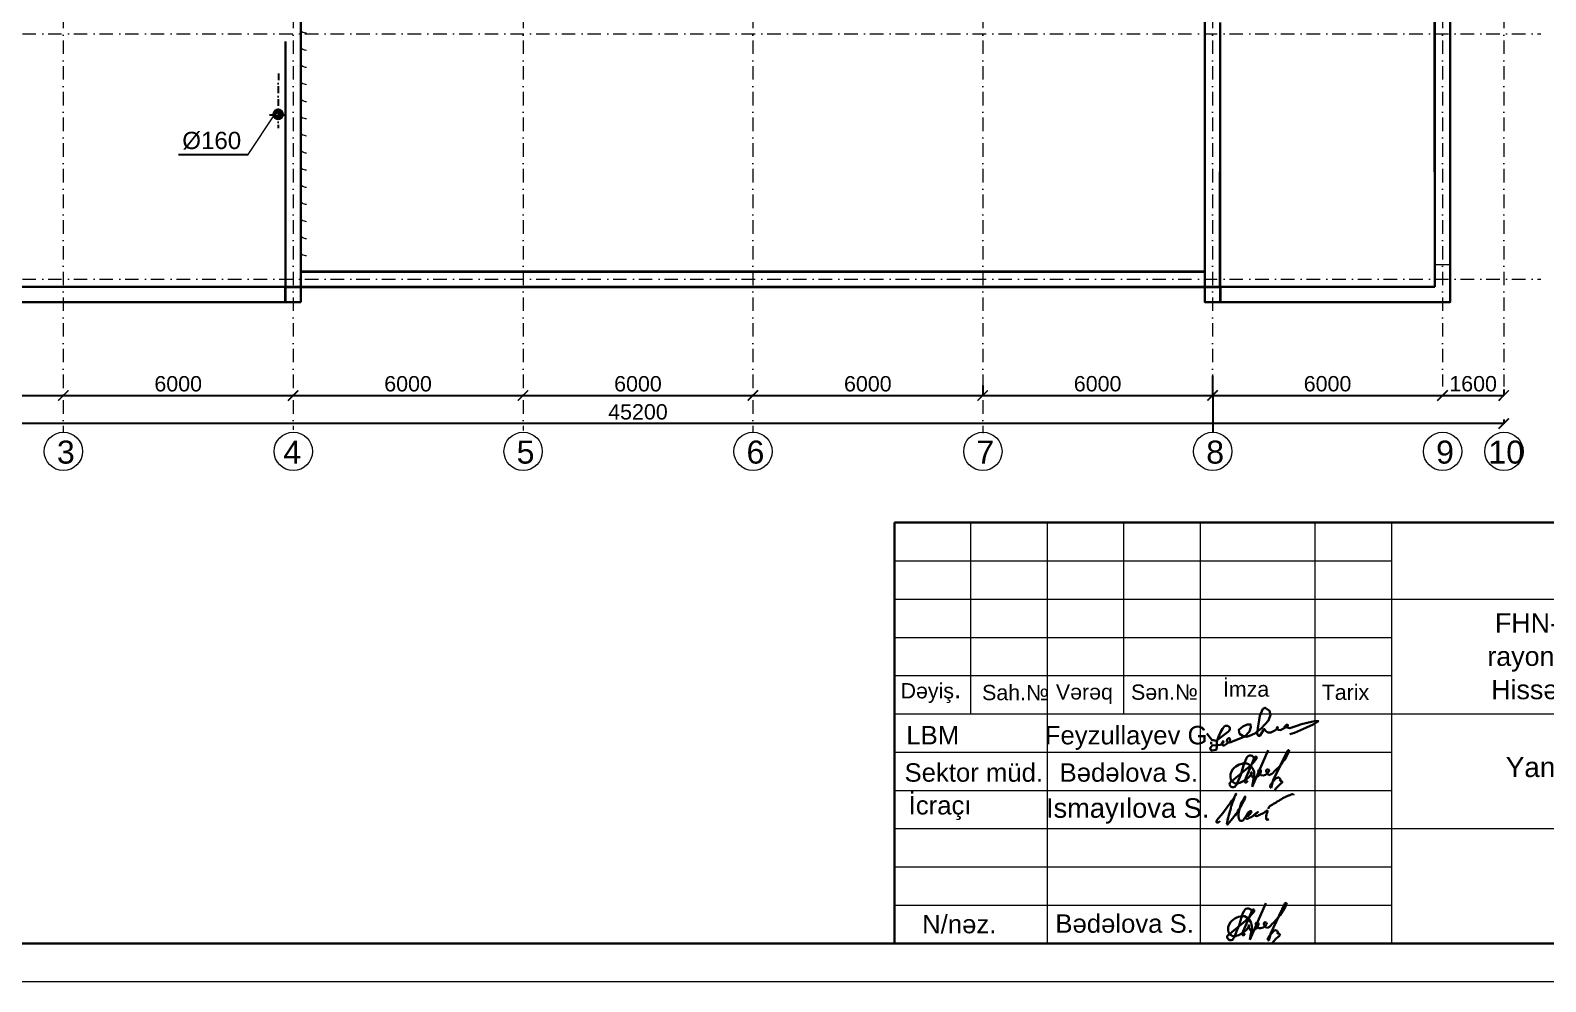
# Model space of a CAD drawing. Header units: millimetres. Extents: x 895788 to 1136524, y -21936 to 400945.
# Drawn here: x 1039591 to 1079146, y 271630 to 296449 of the extents above; entities that cross this region are included whole.
import ezdxf

# ---------------------------------------------------------------- set-up
doc = ezdxf.new("R2010")
doc.units = ezdxf.units.MM
doc.linetypes.add('Штрихпунктирная', pattern=[670.277762, 352.777767, -176.388884, 0, -141.111112])
for name, color, linetype, lineweight in [('0_Ном._пера__21', 7, 'Continuous', 30), ('0_Ном._пера__21_Ном._пера__7', 7, 'Continuous', 60), ('невидимка_Ном._пера__241_Ном._пера__7', 7, 'Continuous', 60), ('оси_Ном._пера__1', 7, 'Continuous', 15), ('перегородка_Ном._пера__1_Ном._пера__7', 7, 'Continuous', 60), ('перегородка_Ном._пера__7_Ном._пера__7', 7, 'Continuous', 60), ('размер_Ном._пера__241_Ном._пера__7', 7, 'Continuous', 60)]:
    doc.layers.add(name, color=color, linetype=linetype, lineweight=lineweight)
doc.layers.add('M-2 keramitin shtrixi_Ном._пера__21_Pen_No__145', color=251, linetype='Continuous', lineweight=0, true_color=0x5c5c5c)
doc.styles.get("Standard").update_dxf_attribs({"font": 'arial.ttf', "height": 400})
doc.styles.add('СГЕНЕРИР_СТИЛЬ_1', font='arial.ttf')
doc.dimstyles.new('razmeri a-g', dxfattribs={"dimtxt": 400, "dimasz": 270, "dimexe": 1.25, "dimexo": 0.625, "dimgap": 100, "dimtad": 1, "dimdec": 0, "dimtxsty": 'Standard', "dimblk": 'ARCHTICK', "dimcen": 2.5, "dimadec": 0, "dimazin": 0, "dimtfac": 1, "dimtdec": 0, "dimtmove": 0, "dimatfit": 3, "dimfxl": 1, "dimarcsym": 0})

# ---------------------------------------------------------------- blocks, each defined once
blk = doc.blocks.new('q')
at = {"color": 5, "lineweight": 30}
for p, q in [((2398163, -1470618), (2397818, -1471398)), ((2398568, -1470628), (2398265, -1471257)), ((2397351, -1471305), (2397730, -1470992)), ((2397870, -1470775), (2397660, -1471262)), ((2397554, -1471187), (2397502, -1471315)), ((2397681, -1471312), (2397724, -1471267)), ((2397818, -1471398), (2397862, -1471161)), ((2398265, -1471257), (2398225, -1471415))]:
    blk.add_line(p, q, dxfattribs=at)
for centre, major_axis, ratio, start_param, end_param in [((2397446, -1470115), (-24, 1272), 0.999998, 3.847144, 4.261592), ((2398587, -1470635), (0.2, 19.1), 0.999998, 3.978899, 7.527496), ((2397681, -1471249), (-5, 353), 0.999998, -0.083286, 0.861459), ((2396875, -1470852), (3, 757), 0.999998, 4.257909, 4.5312), ((2398555, -1471237), (54, 966), 0.999998, 1.141351, 1.370281), ((2397779, -1470816), (-0.1, 85.3), 0.999998, -1.457848, 1.201584), ((2397613, -1471130), (3, 251), 0.999998, 4.601269, 5.920157), ((2397017, -1470152), (-94, 1097), 0.999998, 3.759686, 3.982125), ((2397898, -1470783), (0.9, 29.1), 0.999998, -0.550121, 1.329203), ((2397866, -1470775), (-0.7, 50.2), 0.999998, 3.810231, 5.023948), ((2397389, -1471339), (0.1, 51), 0.999998, 0.840791, 2.297147), ((2397600, -1471174), (-2, 243), 0.999998, 0.890526, 1.841508), ((2397495, -1471181), (0, 142), 0.999998, 2.005347, 3.576171), ((2397180, -1471167), (31, 353), 0.999998, 4.09483, 4.36883), ((2397370, -1470801), (4, 541), 0.999998, 3.498001, 3.953952), ((2397696, -1471276), (-1.8, 38.4), 0.999998, 1.129032, 2.700136), ((2397554, -1470974), (-34, 285), 0.999998, 3.819341, 4.143746), ((2397802, -1471100), (-7.55, 7.95), 0.999967, 3.961598, 7.086009), ((2397941, -1471088), (8, 150), 0.999998, 1.702221, 2.352386), ((2397867, -1471054), (-1, 139), 0.999998, 2.852467, 4.617357), ((2397978, -1471058), (-3.5, 29.1), 0.999998, 4.302361, 7.89513), ((2398056, -1471055), (6, 107), 0.999998, 1.699245, 2.695085), ((2398038, -1470996), (3, 157), 0.999998, 2.938921, 4.280467), ((2398149, -1471056), (-2.9, 31.6), 0.999998, 4.360655, 7.971835), ((2398249, -1471034), (0, 134), 0.999998, 1.778185, 2.534529), ((2398160, -1471000), (-6, 145), 0.999998, 3.186951, 4.182019), ((2398953, -1471852), (67, 890), 0.999998, 0.844875, 1.069119), ((2398763, -1471767), (11, 550), 0.999998, 0.611923, 1.050831), ((2398368, -1471248), (-0.9, 51.2), 0.999998, 4.12559, 7.030755), ((2398431, -1471296), (-0.1, 29.1), 0.999999, 4.199557, 7.036903), ((2397413, -1471331), (-0.3, 74.6), 0.999998, 2.152371, 3.651563), ((2398236, -1471382), (0.1, 34.9), 0.999998, 1.063449, 2.846584)]:
    blk.add_ellipse(centre, major_axis=major_axis, ratio=ratio, start_param=start_param, end_param=end_param, dxfattribs=at)
blk = doc.blocks.new('_ArchTick')
at = {"color": 0, "linetype": 'ByBlock', "const_width": 0.15}
blk.add_lwpolyline([(-0.5, -0.5), (0.5, 0.5)], dxfattribs=at)
blk = doc.blocks.new('*D136')
at = {"color": 0, "lineweight": -2, "transparency": 16777216}
for p, q in [((1032851, 286297), (1032851, 286187)), ((1078052, 286189), (1032851, 286189)), ((1078052, 286297), (1078052, 286187))]:
    blk.add_line(p, q, dxfattribs=at)
at = {"layer": 'Defpoints', "color": 0, "transparency": 16777216}
for p in [(1032851, 286298), (1032851, 286189), (1078052, 286298)]:
    blk.add_point(p, dxfattribs=at)
at = {"color": 0, "lineweight": -2, "transparency": 16777216, "xscale": 270, "yscale": 270, "zscale": 270, "rotation": 180}
blk.add_blockref('_ArchTick', (1032851, 286189), dxfattribs=at)
at = {"color": 0, "lineweight": -2, "transparency": 16777216, "xscale": 270, "yscale": 270, "zscale": 270}
blk.add_blockref('_ArchTick', (1078052, 286189), dxfattribs=at)
at = {"color": 0, "transparency": 16777216, "insert": (1055452, 286493), "char_height": 400, "attachment_point": 5}
blk.add_mtext('45200', dxfattribs=at)
blk = doc.blocks.new('*D138')
at = {"color": 0, "lineweight": -2, "transparency": 16777216}
for p, q in [((1034451, 288311), (1034451, 286921)), ((1034451, 286922), (1040451, 286922)), ((1040451, 286923), (1040451, 286923))]:
    blk.add_line(p, q, dxfattribs=at)
at = {"layer": 'Defpoints', "color": 0, "transparency": 16777216}
for p in [(1034451, 288312), (1040451, 286922), (1040451, 286922)]:
    blk.add_point(p, dxfattribs=at)
at = {"color": 0, "lineweight": -2, "transparency": 16777216, "xscale": 270, "yscale": 270, "zscale": 270, "rotation": 180}
blk.add_blockref('_ArchTick', (1034451, 286922), dxfattribs=at)
at = {"color": 0, "lineweight": -2, "transparency": 16777216, "xscale": 270, "yscale": 270, "zscale": 270}
blk.add_blockref('_ArchTick', (1040451, 286922), dxfattribs=at)
at = {"color": 0, "transparency": 16777216, "insert": (1037451, 287226), "char_height": 400, "attachment_point": 5}
blk.add_mtext('6000', dxfattribs=at)
blk = doc.blocks.new('*D139')
at = {"color": 0, "lineweight": -2, "transparency": 16777216}
for p, q in [((1040451, 286923), (1040451, 286923)), ((1040451, 286922), (1046451, 286922)), ((1046451, 286923), (1046451, 286923))]:
    blk.add_line(p, q, dxfattribs=at)
at = {"layer": 'Defpoints', "color": 0, "transparency": 16777216}
for p in [(1040451, 286922), (1046451, 286922), (1046451, 286922)]:
    blk.add_point(p, dxfattribs=at)
at = {"color": 0, "lineweight": -2, "transparency": 16777216, "xscale": 270, "yscale": 270, "zscale": 270, "rotation": 180}
blk.add_blockref('_ArchTick', (1040451, 286922), dxfattribs=at)
at = {"color": 0, "lineweight": -2, "transparency": 16777216, "xscale": 270, "yscale": 270, "zscale": 270}
blk.add_blockref('_ArchTick', (1046451, 286922), dxfattribs=at)
at = {"color": 0, "transparency": 16777216, "insert": (1043451, 287226), "char_height": 400, "attachment_point": 5}
blk.add_mtext('6000', dxfattribs=at)
blk = doc.blocks.new('*D140')
at = {"color": 0, "lineweight": -2, "transparency": 16777216}
for p, q in [((1046451, 286923), (1046451, 286923)), ((1046451, 286922), (1052451, 286922)), ((1052451, 286923), (1052451, 286923))]:
    blk.add_line(p, q, dxfattribs=at)
at = {"layer": 'Defpoints', "color": 0, "transparency": 16777216}
for p in [(1046451, 286922), (1052451, 286922), (1052451, 286922)]:
    blk.add_point(p, dxfattribs=at)
at = {"color": 0, "lineweight": -2, "transparency": 16777216, "xscale": 270, "yscale": 270, "zscale": 270, "rotation": 180}
blk.add_blockref('_ArchTick', (1046451, 286922), dxfattribs=at)
at = {"color": 0, "lineweight": -2, "transparency": 16777216, "xscale": 270, "yscale": 270, "zscale": 270}
blk.add_blockref('_ArchTick', (1052451, 286922), dxfattribs=at)
at = {"color": 0, "transparency": 16777216, "insert": (1049451, 287226), "char_height": 400, "attachment_point": 5}
blk.add_mtext('6000', dxfattribs=at)
blk = doc.blocks.new('*D141')
at = {"color": 0, "lineweight": -2, "transparency": 16777216}
for p, q in [((1052451, 286923), (1052451, 286923)), ((1052451, 286922), (1058452, 286922)), ((1058452, 286923), (1058452, 286923))]:
    blk.add_line(p, q, dxfattribs=at)
at = {"layer": 'Defpoints', "color": 0, "transparency": 16777216}
for p in [(1052451, 286922), (1058452, 286922), (1058452, 286922)]:
    blk.add_point(p, dxfattribs=at)
at = {"color": 0, "lineweight": -2, "transparency": 16777216, "xscale": 270, "yscale": 270, "zscale": 270, "rotation": 180}
blk.add_blockref('_ArchTick', (1052451, 286922), dxfattribs=at)
at = {"color": 0, "lineweight": -2, "transparency": 16777216, "xscale": 270, "yscale": 270, "zscale": 270}
blk.add_blockref('_ArchTick', (1058452, 286922), dxfattribs=at)
at = {"color": 0, "transparency": 16777216, "insert": (1055452, 287226), "char_height": 400, "attachment_point": 5}
blk.add_mtext('6000', dxfattribs=at)
blk = doc.blocks.new('*D142')
at = {"color": 0, "lineweight": -2, "transparency": 16777216}
for p, q in [((1058452, 286923), (1058452, 286923)), ((1058452, 286922), (1064451, 286922)), ((1064451, 286923), (1064451, 286923))]:
    blk.add_line(p, q, dxfattribs=at)
at = {"layer": 'Defpoints', "color": 0, "transparency": 16777216}
for p in [(1058452, 286922), (1064451, 286922), (1064451, 286922)]:
    blk.add_point(p, dxfattribs=at)
at = {"color": 0, "lineweight": -2, "transparency": 16777216, "xscale": 270, "yscale": 270, "zscale": 270, "rotation": 180}
blk.add_blockref('_ArchTick', (1058452, 286922), dxfattribs=at)
at = {"color": 0, "lineweight": -2, "transparency": 16777216, "xscale": 270, "yscale": 270, "zscale": 270}
blk.add_blockref('_ArchTick', (1064451, 286922), dxfattribs=at)
at = {"color": 0, "transparency": 16777216, "insert": (1061452, 287226), "char_height": 400, "attachment_point": 5}
blk.add_mtext('6000', dxfattribs=at)
blk = doc.blocks.new('*D143')
at = {"color": 0, "lineweight": -2, "transparency": 16777216}
for p, q in [((1064451, 287179), (1064451, 286922)), ((1070451, 287436), (1070451, 286922)), ((1064451, 286923), (1070451, 286923))]:
    blk.add_line(p, q, dxfattribs=at)
at = {"layer": 'Defpoints', "color": 0, "transparency": 16777216}
for p in [(1064451, 287180), (1070451, 287437), (1070451, 286923)]:
    blk.add_point(p, dxfattribs=at)
at = {"color": 0, "lineweight": -2, "transparency": 16777216, "xscale": 270, "yscale": 270, "zscale": 270, "rotation": 180}
blk.add_blockref('_ArchTick', (1064451, 286923), dxfattribs=at)
at = {"color": 0, "lineweight": -2, "transparency": 16777216, "xscale": 270, "yscale": 270, "zscale": 270}
blk.add_blockref('_ArchTick', (1070451, 286923), dxfattribs=at)
at = {"color": 0, "transparency": 16777216, "insert": (1067451, 287227), "char_height": 400, "attachment_point": 5}
blk.add_mtext('6000', dxfattribs=at)
blk = doc.blocks.new('*D144')
at = {"color": 0, "lineweight": -2, "transparency": 16777216}
for p, q in [((1070451, 286924), (1070451, 286924)), ((1070451, 286923), (1076452, 286923)), ((1076452, 286924), (1076452, 286924))]:
    blk.add_line(p, q, dxfattribs=at)
at = {"layer": 'Defpoints', "color": 0, "transparency": 16777216}
for p in [(1070451, 286923), (1076452, 286923), (1076452, 286923)]:
    blk.add_point(p, dxfattribs=at)
at = {"color": 0, "lineweight": -2, "transparency": 16777216, "xscale": 270, "yscale": 270, "zscale": 270, "rotation": 180}
blk.add_blockref('_ArchTick', (1070451, 286923), dxfattribs=at)
at = {"color": 0, "lineweight": -2, "transparency": 16777216, "xscale": 270, "yscale": 270, "zscale": 270}
blk.add_blockref('_ArchTick', (1076452, 286923), dxfattribs=at)
at = {"color": 0, "transparency": 16777216, "insert": (1073452, 287227), "char_height": 400, "attachment_point": 5}
blk.add_mtext('6000', dxfattribs=at)
blk = doc.blocks.new('*D145')
at = {"color": 0, "lineweight": -2, "transparency": 16777216}
for p, q in [((1076452, 286924), (1076452, 286924)), ((1076452, 286923), (1078052, 286923)), ((1078052, 287082), (1078052, 286922))]:
    blk.add_line(p, q, dxfattribs=at)
at = {"layer": 'Defpoints', "color": 0, "transparency": 16777216}
for p in [(1076452, 286923), (1078052, 287083), (1078052, 286923)]:
    blk.add_point(p, dxfattribs=at)
at = {"color": 0, "lineweight": -2, "transparency": 16777216, "xscale": 270, "yscale": 270, "zscale": 270, "rotation": 180}
blk.add_blockref('_ArchTick', (1076452, 286923), dxfattribs=at)
at = {"color": 0, "lineweight": -2, "transparency": 16777216, "xscale": 270, "yscale": 270, "zscale": 270}
blk.add_blockref('_ArchTick', (1078052, 286923), dxfattribs=at)
at = {"color": 0, "transparency": 16777216, "insert": (1077252, 287227), "char_height": 400, "attachment_point": 5}
blk.add_mtext('1600', dxfattribs=at)

msp = doc.modelspace()

# ---------------------------------------------------------------- linework, layer by layer
at = {"linetype": 'Штрихпунктирная', "ltscale": 0.5}
for p, q in [((1046065.624, 295323.006), (1046060.953, 293899.822)), ((1045835.718, 294248.044), (1046268.639, 294248.044))]:
    msp.add_line(p, q, dxfattribs=at)
at = {"lineweight": 0}
for p, q in [((1045274.646, 293211.034), (1045966.881, 294248.044)), ((1076651.867, 290806.473), (1076651.867, 290806.473)), ((1076651.867, 290334.907), (1076251.867, 290334.907))]:
    msp.add_line(p, q, dxfattribs=at)
at = {"color": 7}
msp.add_line((1043459.648, 293211.034), (1045274.646, 293211.034), dxfattribs=at)
at = {"color": 0, "lineweight": 30}
for p in [(1076252.566, 292753.194), (1070651.496, 289752.922)]:
    msp.add_line(p, (1076252.566, 289752.922), dxfattribs=at)
at = {"color": 7, "lineweight": 35}
for p, q in [((1046651.318, 290153.271), (1070251.143, 290152.922)), ((1070651.496, 289752.922), (1070651.496, 289353.43))]:
    msp.add_line(p, q, dxfattribs=at)
msp.add_line((1070455.369, 286936.348), (1070455.369, 285978.327))
at = {"lineweight": 30}
for p, q in [((1062147.884, 272628.254), (1062147.884, 283606.401)), ((1062147.884, 283606.401), (1099074.38, 283606.401))]:
    msp.add_line(p, q, dxfattribs=at)
at = {"lineweight": 30, "flags": 128}
msp.add_lwpolyline([(1020231.322, 329914.223), (1099074.38, 329914.223), (1099074.38, 272628.254), (1020231.322, 272628.254)], close=True, dxfattribs=at)
at = {"color": 0, "lineweight": 30}
for points in [[(1076651.496, 324752.927), (1076651.691, 318752.922), (1078251.867, 318752.922), (1078251.672, 315352.922), (1076651.867, 315352.922), (1076651.867, 289353.43), (1070251.143, 289353.43), (1070251.143, 315352.922)], [(1046651.312, 289752.922), (1046651.691, 315352.922)], [(1070651.496, 296652.922), (1070651.496, 292752.922)], [(1046251.496, 296152.922), (1046251.32, 289752.922)], [(1070651.496, 292752.922), (1070651.496, 289752.922), (1046651.496, 289752.922)]]:
    msp.add_lwpolyline(points, dxfattribs=at)
at = {"color": 7, "lineweight": 35}
for points in [[(1076252.566, 292753.194), (1076252.566, 315752.922), (1077853.321, 315752.922), (1077853.321, 318352.18), (1076251.496, 318352.922), (1076252.866, 324351.49)], [(1046251.32, 289353.43), (1046251.32, 289752.922), (1070651.496, 289752.922), (1070651.496, 292752.922), (1070651.496, 292752.922)]]:
    msp.add_lwpolyline(points, dxfattribs=at)
at = {"color": 0, "lineweight": 30}
msp.add_lwpolyline([(1046651.32, 289353.43), (1034251.323, 289353.435), (1034251.323, 289753.435), (1046651.32, 289753.43)], close=True, dxfattribs=at)
at = {"color": 5, "lineweight": 60}
msp.add_circle((1046062.455, 294257.079), 96, dxfattribs=at)
at = {"color": 7, "lineweight": 30}
for centre, radius, start, end in [((1046062.455, 294257.079), 82.181, 176.3960541, 5.5480974), ((1046061.887, 294290.525), 86.22, 199.1467051, 342.7974463)]:
    msp.add_arc(centre, radius, start, end, dxfattribs=at)
at = {"color": 5, "lineweight": 30}
for points, knots in [([(1070646.407, 275821.622), (1070632.613, 275808.56), (1070609.135, 275786.328), (1070551.759, 275774.452), (1070546.195, 275823.231), (1070597.478, 275883.289), (1070695.12, 275990.402), (1070806.133, 276150.838), (1070944.915, 276337.993), (1070998.711, 276400.218), (1071080.973, 276542.639), (1071046.493, 276518.101), (1071030.106, 276455.625), (1070991.358, 276350.968), (1070933.184, 276202.691), (1070899.626, 276036.701), (1070860.966, 275912.231), (1070798.029, 275670.879), (1070898.72, 275799.462), (1070960.138, 275867.185), (1071051.052, 275986.006), (1071126.789, 276102.153), (1071203.93, 276221.588), (1071255.401, 276334.886), (1071298.216, 276394.864), (1071302.3, 276479.234), (1071264.31, 276390.178), (1071201.143, 276314.528), (1071147.537, 276123.709), (1071118.815, 275963.027), (1071137.421, 275864.417), (1071184.513, 275810.253), (1071256.899, 275842.34), (1071307.111, 275933.202), (1071371.659, 275969.072), (1071473.271, 276097.587), (1071399.008, 276044.212), (1071347.3, 276021.681), (1071367.173, 275935.651), (1071427.715, 276001.274), (1071491.477, 276092.855), (1071376.562, 276062.565), (1071356.098, 275991.284), (1071294.047, 275904.02), (1071361.933, 275866.898), (1071422.052, 275913.518), (1071499.091, 275938.244), (1071563.722, 276006.521), (1071617.955, 276027.497), (1071643.882, 276073.877), (1071585.563, 276013.989), (1071544.351, 275994.391), (1071577.506, 275940.185), (1071653.93, 275968.124), (1071735.656, 276009.132), (1071803.799, 276036.298), (1071889.015, 276112.916), (1071881.928, 276049.272), (1071856.087, 275995.375), (1071843.772, 275927.984), (1071848.2, 275851.797), (1071892.716, 275854.824), (1071908.346, 275867.434), (1071916.454, 275873.976)], [0, 0, 0, 0, 59.841599005, 101.857622688, 130.410815196, 177.525697162, 334.711506331, 564.048856533, 785.994645112, 944.112946491, 1013.033079521, 1015.599763906, 1066.269405156, 1193.782914585, 1358.828470994, 1547.557839238, 1667.244060404, 1849.634436366, 1908.950902363, 2043.150106903, 2163.453323859, 2344.552969659, 2461.790928785, 2593.831001401, 2698.274176927, 2726.193496804, 2766.10913724, 2871.019467613, 3119.514606693, 3292.027812656, 3363.627362358, 3421.069957947, 3472.824619595, 3569.044134776, 3709.183313181, 3792.202300434, 3825.05913991, 3916.329241628, 3955.047179964, 4012.263979806, 4110.9942459, 4154.580414266, 4277.755487765, 4354.29664494, 4397.199797972, 4457.484503743, 4562.821825613, 4641.348673437, 4730.263169122, 4736.766599602, 4780.887585061, 4852.166499914, 4879.236071445, 4936.215841835, 5054.257688922, 5155.179487039, 5223.121600383, 5242.321046791, 5314.067538116, 5412.922388539, 5462.531340317, 5491.745863199, 5523.236307972, 5523.236307972, 5523.236307972, 5523.236307972]), ([(1071907.622, 276136.85), (1071911.329, 276149.963), (1071917.781, 276172.786), (1071946.992, 276216.939), (1072031.068, 276256.297), (1072145.46, 276330.686), (1072272.211, 276407.609), (1072389.778, 276470.073), (1072465.793, 276494.542), (1072564.981, 276538.327), (1072563.203, 276502.848), (1072563.041, 276499.616)], [0, 0, 0, 0, 40.70813899, 70.85010752, 155.528787746, 309.710052415, 482.249872048, 608.671108543, 683.998804581, 775.726699023, 784.920084487, 784.920084487, 784.920084487, 784.920084487])]:
    msp.add_open_spline(points, degree=3, knots=knots, dxfattribs=at)
at = {"layer": '0_Ном._пера__21', "color": 5, "linetype": 'Continuous', "flags": 128}
msp.add_lwpolyline([(1070302.392, 278101.117), (1070433.19, 277936.452), (1070543.065, 277911.112), (1070863.521, 278152.512, 1.249640379), (1070740.99, 278267.359, 0.079258228), (1070565.603, 277898.442), (1070565.603, 277740.775), (1070548.7, 277681.65), (1070417.695, 277659.126), (1070385.296, 277725.29), (1070437.416, 277792.861), (1070647.305, 277811.162), (1070694.902, 277823.382), (1070740.218, 277894.073), (1070723.872, 277904.552), (1070692.498, 277855.611), (1070718.113, 277792.455), (1070757.349, 277792.455), (1070889.588, 277887.442), (1070906.38, 277954.566), (1070881.634, 277989.011), (1070836.091, 277956.292), (1070825.956, 277898.04), (1070852.742, 277860.975), (1070929.358, 277879.507), (1071292.951, 278023.29), (1071411.674, 278157.474), (1071452.662, 278273.295), (1071443.886, 278342.803), (1071351.288, 278342.803), (1071242.056, 278291.27), (1071134.905, 278202.634), (1071157.96, 278099.839), (1071239.54, 278044.897), (1071338.672, 278019.544), (1071418.085, 278042.219), (1071552.934, 278102.02), (1071717.433, 278235.235), (1071914.548, 278447.812), (1071967.017, 278589.529), (1071935.819, 278700.069), (1071825.208, 278778.014), (1071762.812, 278744.002), (1071683.399, 278568.272), (1071633.766, 278240.904), (1071612.526, 278100.813), (1071642.274, 278046.75), (1071686.235, 278046.75), (1071745.795, 278140.284), (1071797.826, 278221.995), (1071842.225, 278167.21), (1071897.531, 278130.364), (1071972.689, 278130.364), (1072078.575, 278184.641), (1072154.962, 278239.675), (1072144.303, 278276.956), (1072122.098, 278246.776), (1072160.291, 278200.618), (1072226.908, 278189.967), (1072285.53, 278225.472), (1072411.657, 278300.035), (1072411.657, 278332.878), (1072379.681, 278332.878), (1072328.165, 278279.619), (1072466.727, 278241.45), (1072646.82, 278305.788), (1072768.747, 278344.727), (1072923.814, 278383.024), (1073115.588, 278430.386), (1073213.45, 278430.386), (1073159.087, 278392.82), (1073079.48, 278337.81), (1072906.881, 278262.791), (1072590.537, 278120.967), (1072469.394, 278088.209)], format="xyb", dxfattribs=at)
at = {"layer": 'M-2 keramitin shtrixi_Ном._пера__21_Pen_No__145', "color": 251, "linetype": 'Continuous', "lineweight": 0, "true_color": 0x5c5c5c}
for p, q in [((1046651.691, 296444.492), (1046653.192, 296442.806)), ((1046653.192, 296442.806), (1046679.245, 296420.758)), ((1046679.245, 296420.758), (1046707.638, 296403.154)), ((1046707.638, 296403.154), (1046737.825, 296390.334)), ((1046737.825, 296390.334), (1046769.227, 296382.542)), ((1046769.227, 296382.542), (1046801.244, 296379.928)), ((1046651.691, 295997.688), (1046653.192, 295996.003)), ((1046653.192, 295996.003), (1046679.245, 295973.954)), ((1046679.245, 295973.954), (1046707.638, 295956.351)), ((1046707.638, 295956.351), (1046737.825, 295943.531)), ((1046737.825, 295943.531), (1046769.227, 295935.739)), ((1046769.227, 295935.739), (1046801.244, 295933.125)), ((1046651.691, 295550.885), (1046653.192, 295549.2)), ((1046653.192, 295549.2), (1046679.245, 295527.151)), ((1046679.245, 295527.151), (1046707.638, 295509.548)), ((1046707.638, 295509.548), (1046737.825, 295496.728)), ((1046737.825, 295496.728), (1046769.227, 295488.936)), ((1046769.227, 295488.936), (1046801.244, 295486.322)), ((1046651.691, 295104.082), (1046653.192, 295102.396)), ((1046653.192, 295102.396), (1046679.245, 295080.348)), ((1046679.245, 295080.348), (1046707.638, 295062.745)), ((1046707.638, 295062.745), (1046737.825, 295049.924)), ((1046737.825, 295049.924), (1046769.227, 295042.133)), ((1046769.227, 295042.133), (1046801.244, 295039.519)), ((1046651.691, 294657.279), (1046653.192, 294655.593)), ((1046653.192, 294655.593), (1046679.245, 294633.545)), ((1046679.245, 294633.545), (1046707.638, 294615.942)), ((1046707.638, 294615.942), (1046737.825, 294603.121)), ((1046737.825, 294603.121), (1046769.227, 294595.329)), ((1046769.227, 294595.329), (1046801.244, 294592.715)), ((1046651.691, 294210.476), (1046653.192, 294208.79)), ((1046653.192, 294208.79), (1046679.245, 294186.742)), ((1046679.245, 294186.742), (1046707.638, 294169.139)), ((1046707.638, 294169.139), (1046737.825, 294156.318)), ((1046737.825, 294156.318), (1046769.227, 294148.526)), ((1046769.227, 294148.526), (1046801.244, 294145.912)), ((1046651.691, 293763.673), (1046653.192, 293761.987)), ((1046653.192, 293761.987), (1046679.245, 293739.939)), ((1046679.245, 293739.939), (1046707.638, 293722.335)), ((1046707.638, 293722.335), (1046737.825, 293709.515)), ((1046737.825, 293709.515), (1046769.227, 293701.723)), ((1046769.227, 293701.723), (1046801.244, 293699.109)), ((1046651.691, 293316.87), (1046653.192, 293315.184)), ((1046653.192, 293315.184), (1046679.245, 293293.135)), ((1046679.245, 293293.135), (1046707.638, 293275.532)), ((1046707.638, 293275.532), (1046737.825, 293262.712)), ((1046737.825, 293262.712), (1046769.227, 293254.92)), ((1046769.227, 293254.92), (1046801.244, 293252.306)), ((1046651.691, 292870.066), (1046653.192, 292868.381)), ((1046653.192, 292868.381), (1046679.245, 292846.332)), ((1046679.245, 292846.332), (1046707.638, 292828.729)), ((1046707.638, 292828.729), (1046737.825, 292815.909)), ((1046737.825, 292815.909), (1046769.227, 292808.117)), ((1046769.227, 292808.117), (1046801.244, 292805.503)), ((1046651.691, 292423.263), (1046653.192, 292421.577)), ((1046653.192, 292421.577), (1046679.245, 292399.529)), ((1046679.245, 292399.529), (1046707.638, 292381.926)), ((1046707.638, 292381.926), (1046737.825, 292369.106)), ((1046737.825, 292369.106), (1046769.227, 292361.314)), ((1046769.227, 292361.314), (1046801.244, 292358.7)), ((1046651.691, 291976.46), (1046653.192, 291974.774)), ((1046653.192, 291974.774), (1046679.245, 291952.726)), ((1046679.245, 291952.726), (1046707.638, 291935.123)), ((1046707.638, 291935.123), (1046737.825, 291922.302)), ((1046737.825, 291922.302), (1046769.227, 291914.51)), ((1046651.691, 291529.657), (1046653.192, 291527.971)), ((1046653.192, 291527.971), (1046679.245, 291505.923)), ((1046769.227, 291914.51), (1046801.244, 291911.896)), ((1046679.245, 291505.923), (1046707.638, 291488.32)), ((1046707.638, 291488.32), (1046737.825, 291475.499)), ((1046737.825, 291475.499), (1046769.227, 291467.707)), ((1046769.227, 291467.707), (1046801.244, 291465.093)), ((1046651.691, 291082.854), (1046653.192, 291081.168)), ((1046653.192, 291081.168), (1046679.245, 291059.12)), ((1046679.245, 291059.12), (1046707.638, 291041.516)), ((1046707.638, 291041.516), (1046737.825, 291028.696)), ((1046737.825, 291028.696), (1046769.227, 291020.904)), ((1046769.227, 291020.904), (1046801.244, 291018.29)), ((1046651.691, 290636.051), (1046653.192, 290634.365)), ((1046653.192, 290634.365), (1046679.245, 290612.316)), ((1046679.245, 290612.316), (1046707.638, 290594.713)), ((1046707.638, 290594.713), (1046737.825, 290581.893)), ((1046737.825, 290581.893), (1046769.227, 290574.101)), ((1046769.227, 290574.101), (1046801.244, 290571.487))]:
    msp.add_line(p, q, dxfattribs=at)
at = {"layer": 'невидимка_Ном._пера__241_Ном._пера__7', "linetype": 'Continuous', "lineweight": 20, "flags": 128}
msp.add_lwpolyline([(1016239.268, 330912.237), (1100072.394, 330912.237), (1100072.394, 271630.241), (1016239.268, 271630.241)], close=True, dxfattribs=at)
at = {"layer": 'оси_Ном._пера__1', "linetype": 'Штрихпунктирная'}
for p, q in [((1029328.779, 296352.922), (1079023.692, 296352.922)), ((1029328.779, 289952.947), (1079023.692, 289952.947))]:
    msp.add_line(p, q, dxfattribs=at)
at = {"layer": 'оси_Ном._пера__1', "linetype": 'Штрихпунктирная', "flags": 128}
for points in [[(1040451.496, 327022.392), (1040451.496, 288559.424), (1040451.496, 285969.738)], [(1046451.496, 327022.392), (1046451.496, 288559.424), (1046451.496, 286024.375)], [(1052451.496, 327022.392), (1052451.496, 288559.424), (1052451.496, 286006.46)], [(1058451.549, 327022.392), (1058452.658, 288559.424), (1058451.496, 285950.505)], [(1064451.496, 327022.392), (1064451.496, 290014.818), (1064451.496, 285942.41)], [(1070451.496, 327022.392), (1070451.496, 290014.818), (1070451.496, 287156.344)], [(1076451.672, 327022.392), (1076451.672, 290014.818), (1076451.672, 287156.344)], [(1078051.867, 327022.392), (1078051.867, 290014.818), (1078051.867, 287156.358)]]:
    msp.add_lwpolyline(points, dxfattribs=at)
at = {"layer": 'оси_Ном._пера__1', "linetype": 'Continuous'}
for centre in [(1040455.332, 285464.724), (1046455.332, 285464.724), (1052455.332, 285464.724), (1058455.332, 285464.724), (1064455.332, 285464.724), (1070455.332, 285464.724), (1076455.508, 285464.724), (1078055.703, 285464.724)]:
    msp.add_circle(centre, 500, dxfattribs=at)
at = {"layer": 'размер_Ном._пера__241_Ном._пера__7', "linetype": 'Continuous', "lineweight": 20}
for p, q in [((1064143.911, 278616.334), (1064143.911, 283606.401)), ((1066139.938, 272628.254), (1066139.938, 283606.401)), ((1068135.965, 278616.334), (1068135.965, 283606.401)), ((1070131.992, 272628.254), (1070131.992, 283606.401)), ((1073126.032, 272628.254), (1073126.032, 283606.401)), ((1075122.059, 283606.401), (1075122.059, 272628.254)), ((1062147.884, 282608.388), (1075122.059, 282608.388)), ((1062147.884, 281610.375), (1099074.38, 281610.375)), ((1062147.884, 280612.361), (1075122.059, 280612.361)), ((1062147.884, 279614.348), (1075122.059, 279614.348)), ((1062147.884, 278616.334), (1099074.38, 278616.334)), ((1062147.884, 277618.321), (1075122.059, 277618.321)), ((1062147.884, 276620.308), (1075122.059, 276620.308)), ((1062147.884, 275622.294), (1099074.38, 275622.294)), ((1062147.884, 274624.281), (1075122.059, 274624.281)), ((1062147.884, 273626.267), (1075122.059, 273626.267))]:
    msp.add_line(p, q, dxfattribs=at)

# ---------------------------------------------------------------- block references
at = {"xscale": 1.227000918528, "yscale": 1.227000918528, "zscale": 1.227000918528}
for p in [(-1870641.746, 2082116.986), (-1870705.041, 2078129.787)]:
    msp.add_blockref('q', p, dxfattribs=at)

# ---------------------------------------------------------------- texts
msp.add_text('Ismayılova S.', height=508.464).set_placement((1066103.294, 275905.768))
at = {"color": 7, "insert": (1045095.016, 293800.778), "char_height": 450, "width": 3246.04968, "attachment_point": 3}
msp.add_mtext('Ø{\\fArial|b0|i0|c238|p34;160}', dxfattribs=at)
at = {"layer": '0_Ном._пера__21', "linetype": 'Continuous', "insert": (1086909.208, 280042.05), "char_height": 501.349004, "width": 20317.85924, "attachment_point": 5, "line_spacing_factor": 1.041182, "style": 'СГЕНЕРИР_СТИЛЬ_1'}
msp.add_mtext('\\A1;\\pxqc;{\\fArial|b0|i0|c204|p34;\\C7;FHN-nin Dövlət Yan\\fArial|b0|i0|c0|p34;ğı\\fArial|b0|i0|c204|p34;ndan Mühafizə Xidmətinin \\fArial|b0|i0|c238|p34;Xocavənd\\fArial|b0|i0|c204|p34; rayon\\fArial|b0|i0|c238|p34;unun Hadrut qəsəbəsində\\fArial|b0|i0|c204|p34; Dövlət Yan\\fArial|b0|i0|c0|p34;ğı\\fArial|b0|i0|c204|p34;ndan Mühafizə Hissəsinin 4 ç\\fArial|b0|i0|c0|p34;ı\\fArial|b0|i0|c204|p34;x\\fArial|b0|i0|c0|p34;ış\\fArial|b0|i0|c204|p34;l\\fArial|b0|i0|c0|p34;ı \\fArial|b0|i0|c204|p34;Yan\\fArial|b0|i0|c0|p34;ğı\\fArial|b0|i0|c204|p34;nsöndürmə depo binas\\fArial|b0|i0|c0|p34;ı\\fArial|b0|i0|c204|p34;n\\fArial|b0|i0|c0|p34;ı\\fArial|b0|i0|c204|p34;n tikintisi}', dxfattribs=at)
at = {"layer": '0_Ном._пера__21_Ном._пера__7', "linetype": 'Continuous', "insert": (1082221.569, 276811.103), "char_height": 519.79865, "attachment_point": 8, "style": 'СГЕНЕРИР_СТИЛЬ_1'}
msp.add_mtext('{Yanğınsöndürmə Deposu}', dxfattribs=at)
at = {"layer": 'перегородка_Ном._пера__1_Ном._пера__7', "linetype": 'Continuous', "attachment_point": 1, "style": 'СГЕНЕРИР_СТИЛЬ_1'}
for s, insert, char_height in [('{Dəyiş\\H1.250000x;.}', (1062307.195, 279518.641), 399.20536), ('{Sah.№}', (1064434.435, 279373.03), 399.2054), ('{Vərəq}', (1066361.5, 279390.206), 399.2054), ('{Sən.№}', (1068322.921, 279383.42), 399.2054), ('{İmza}', (1070720.18, 279463.018), 399.2054), ('{Tarix}', (1073299.872, 279379.816), 399.2054)]:
    msp.add_mtext(s, dxfattribs=dict(at, insert=insert, char_height=char_height))
at = {"layer": 'перегородка_Ном._пера__1_Ном._пера__7', "linetype": 'Continuous', "lineweight": 30, "char_height": 480, "attachment_point": 1, "style": 'СГЕНЕРИР_СТИЛЬ_1'}
for s, insert in [('  {\\fArial|b0|i0|c238|p38; }LBM       {\\fArial|b0|i0|c238|p38;     }Feyzullayev G.', (1061898.558, 278301.06)), (' Sektor müd.   ', (1062224.798, 277327.171)), ('B{\\fArial|b0|i0|c238|p34;ədəlova S.}', (1066457.616, 277326.58)), ('{\\fArial|b0|i0|c238|p38;İcraçı            } ', (1062519.188, 276472.202)), ('N/nəz{\\fArial|b0|i0|c238|p34;.}', (1062869.647, 273371.884)), ('B{\\fArial|b0|i0|c238|p34;ədəlova S.}', (1066347.587, 273386.831))]:
    msp.add_mtext(s, dxfattribs=dict(at, insert=insert))
at = {"layer": 'перегородка_Ном._пера__7_Ном._пера__7', "linetype": 'Continuous', "char_height": 600, "attachment_point": 1, "style": 'СГЕНЕРИР_СТИЛЬ_1'}
for s, insert in [('{\\fArial|b0|i0|c238|p38;3}', (1040285.093, 285745.626)), ('{\\fArial|b0|i0|c238|p38;4}', (1046195.776, 285745.626)), ('{\\fArial|b0|i0|c238|p38;5}', (1052285.093, 285745.626)), ('{\\fArial|b0|i0|c238|p38;6}', (1058285.093, 285745.626)), ('{\\fArial|b0|i0|c238|p38;8}', (1070285.093, 285745.626)), ('{\\fArial|b0|i0|c238|p38;9}', (1076285.27, 285745.626)), ('{\\fArial|b0|i0|c238|p38;10}', (1077649.909, 285745.626))]:
    msp.add_mtext(s, dxfattribs=dict(at, insert=insert))
at = {"layer": 'перегородка_Ном._пера__7_Ном._пера__7', "linetype": 'Continuous', "insert": (1064285.093, 285745.626), "char_height": 600, "width": 1952.45843, "attachment_point": 1, "style": 'СГЕНЕРИР_СТИЛЬ_1'}
msp.add_mtext('{\\fArial|b0|i0|c238|p38;7}', dxfattribs=at)

# ---------------------------------------------------------------- dimensions: what is measured, and where the dimension line sits
for base, p1, p2, picture, middle in [((1040451.496, 286921.878), (1034451.496, 288311.561), (1040451.496, 286921.878), '*D138', (1037451.496, 287226.107)), ((1046451.496, 286921.878), (1040451.496, 286921.878), (1046451.496, 286921.878), '*D139', (1043451.496, 287226.107)), ((1052451.496, 286921.878), (1046451.496, 286921.878), (1052451.496, 286921.878), '*D140', (1049451.496, 287226.107)), ((1058451.658, 286921.878), (1052451.496, 286921.878), (1058451.658, 286921.878), '*D141', (1055451.577, 287226.107)), ((1064451.496, 286921.878), (1058451.658, 286921.878), (1064451.496, 286921.878), '*D142', (1061451.577, 287226.107)), ((1070451.496, 286923.128), (1064451.496, 287179.525), (1070451.496, 287437.12), '*D143', (1067451.496, 287227.357)), ((1076451.672, 286923.128), (1070451.496, 286923.128), (1076451.672, 286923.128), '*D144', (1073451.584, 287227.357)), ((1032851.496, 286188.696), (1078051.867, 286297.84), (1032851.496, 286297.84), '*D136', (1055451.682, 286492.926))]:
    dim = msp.add_linear_dim(base=base, p1=p1, p2=p2, angle=180, dimstyle='razmeri a-g')
    dim.commit()
    dim.dimension.update_dxf_attribs({"geometry": picture, "text_midpoint": middle})
dim = msp.add_linear_dim(base=(1078051.867, 286923.128), p1=(1076451.672, 286923.128), p2=(1078051.867, 287082.913), angle=180, dimstyle='razmeri a-g')
dim.commit()
dim.dimension.update_dxf_attribs({"geometry": '*D145', "text_midpoint": (1077251.77, 286923.128), "dimtype": 160})

doc.saveas('drawing.dxf')
